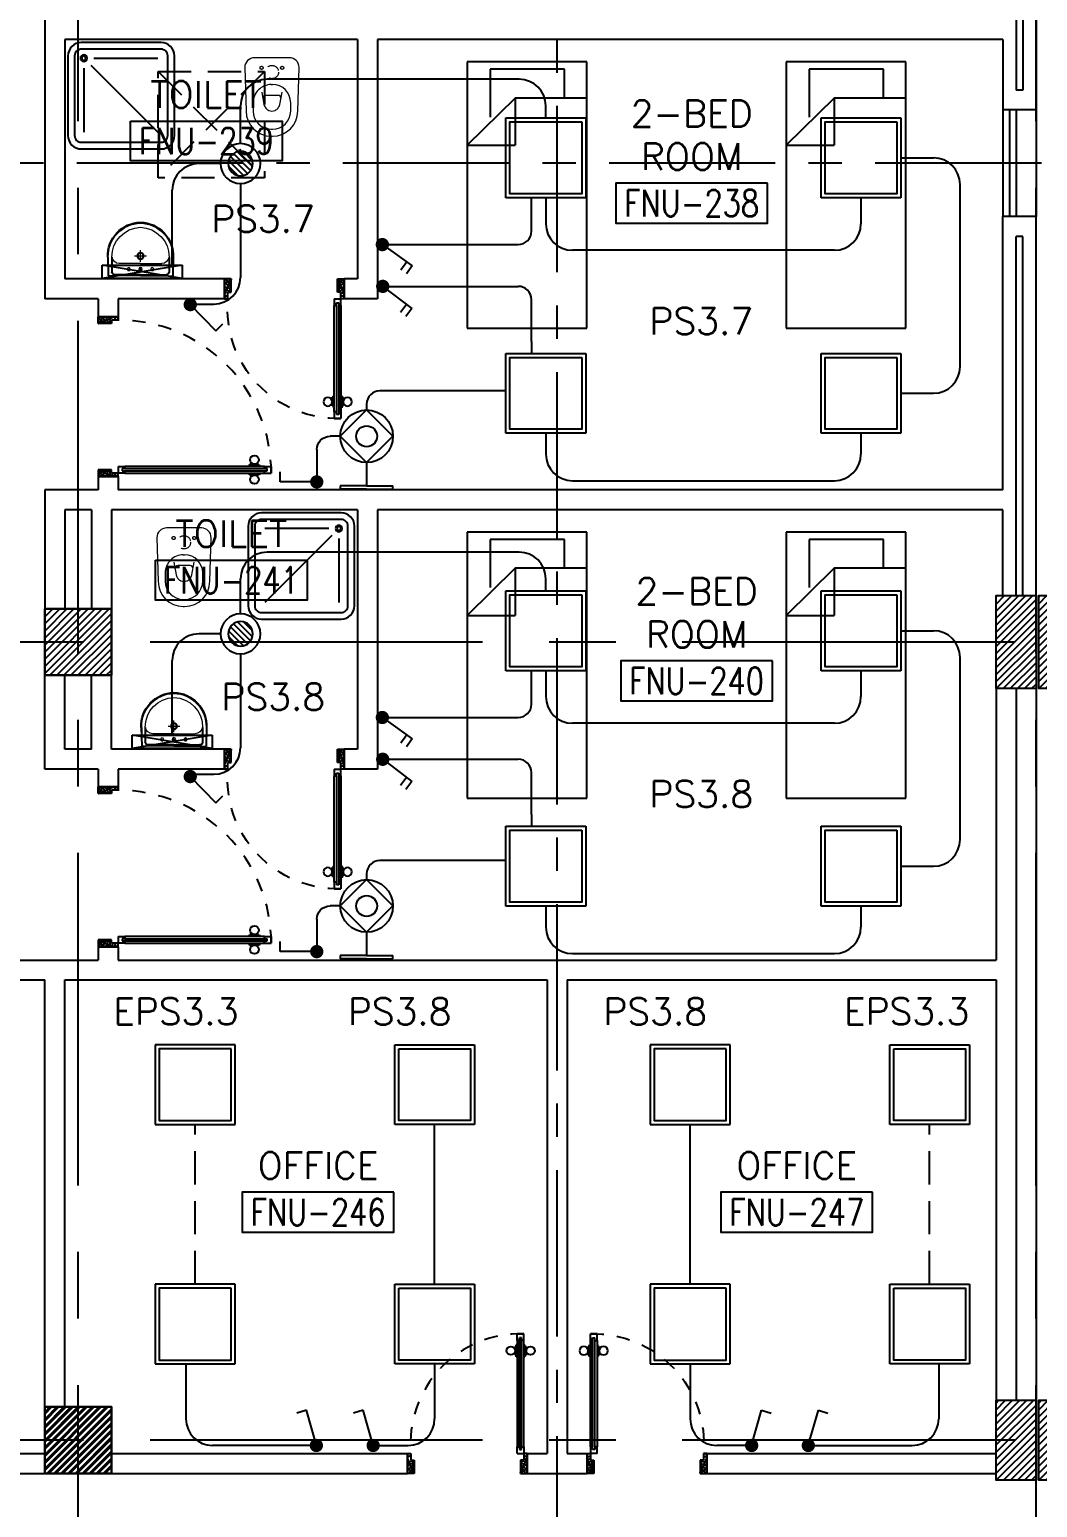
# Model space of a CAD drawing. Extents: x 0 to 92.9, y -1.3 to 78.2.
# Drawn here: x 32.84 to 40.41, y 36.25 to 47.36 of the extents above; entities that cross this region are included whole.
import ezdxf
from ezdxf.enums import TextEntityAlignment as Align

# ---------------------------------------------------------------- set-up
doc = ezdxf.new("R2010")
doc.units = 0
doc.header["$MEASUREMENT"] = 0
for name, pattern in [('CENTER', [2, 1.25, -0.25, 0.25, -0.25]), ('CENTERX2', [4, 2.5, -0.5, 0.5, -0.5]), ('DASHED', [0.75, 0.5, -0.25]), ('HIDDEN', [0.375, 0.25, -0.125]), ('HIDDEN2', [0.1875, 0.125, -0.0625])]:
    doc.linetypes.add(name, pattern=pattern)
doc.layers.get('0').update_dxf_attribs({"color": 11, "linetype": 'CONTINUOUS'})
for name, color, linetype in [('AXES', 11, 'CENTERX2'), ('AXES1', 11, 'CENTER'), ('COL', 11, 'CONTINUOUS'), ('DOOR', 11, 'CONTINUOUS'), ('E-CLINE', 2, 'CONTINUOUS'), ('E-HLINE', 2, 'HIDDEN'), ('E-LEGEND', 3, 'CONTINUOUS'), ('E-LITE', 4, 'CONTINUOUS'), ('E-SWITCH', 4, 'CONTINUOUS'), ('E-SWITCHS', 4, 'CONTINUOUS'), ('E-TEXT', 4, 'CONTINUOUS'), ('EJ', 11, 'CONTINUOUS'), ('FIX', 11, 'CONTINUOUS'), ('FUR', 11, 'CONTINUOUS'), ('HAT', 11, 'CONTINUOUS'), ('INSUL', 11, 'CONTINUOUS'), ('RM-BOX', 11, 'CONTINUOUS'), ('RM-NAME', 11, 'CONTINUOUS'), ('RM-NO', 11, 'CONTINUOUS'), ('SHAFT', 11, 'CONTINUOUS'), ('WALL', 11, 'CONTINUOUS'), ('WIN', 11, 'CONTINUOUS')]:
    doc.layers.add(name, color=color, linetype=linetype)
doc.styles.add('ROMANS', font='ROMANS.shx', dxfattribs={"width": 0.6})

# ---------------------------------------------------------------- blocks, each defined once
blk = doc.blocks.new('L42')
at = {"layer": 'E-LITE'}
for p, q in [((0.3, 0.3), (-0.3, 0.3)), ((-0.3, 0.3), (-0.3, -0.3)), ((0.3, -0.3), (0.3, 0.3)), ((-0.3, -0.3), (0.3, -0.3))]:
    blk.add_line(p, q, dxfattribs=at)
at = {"layer": 'E-LITE', "color": 8}
blk.add_lwpolyline([(-0.27, 0.27), (-0.27, -0.27), (0.27, -0.27), (0.27, 0.27)], close=True, dxfattribs=at)
blk = doc.blocks.new('2G1W')
for p, q in [((0, 0), (0.55, 0)), ((0.45, 0), (0.45, -0.15)), ((0.55, 0), (0.55, -0.15))]:
    blk.add_line(p, q)
at = {"const_width": 0.1}
blk.add_lwpolyline([(-0.05, 0, 1), (0.05, 0, 1)], format="xyb", close=True, dxfattribs=at)
blk = doc.blocks.new('1G1W')
for p, q in [((0, 0), (0.55, 0)), ((0.55, 0), (0.55, -0.15))]:
    blk.add_line(p, q)
at = {"const_width": 0.1}
blk.add_lwpolyline([(-0.05, 0, 1), (0.05, 0, 1)], format="xyb", close=True, dxfattribs=at)
blk = doc.blocks.new('MR20')
at = {"layer": 'E-LITE'}
for p, q in [((-300, 100), (-300, 0)), ((-300, 100), (-300, 0)), ((-300, 0), (300, 0)), ((-300, 0), (300, 0)), ((-300, 0), (300, 0)), ((-300, 0), (-300, 0)), ((300, 0), (300, 100)), ((300, 0), (300, 100)), ((300, 0), (300, 0))]:
    blk.add_line(p, q, dxfattribs=at)
at = {"layer": 'E-LITE', "color": 3}
blk.add_line((300, 100), (-300, 100), dxfattribs=at)
at = {"layer": 'E-LITE', "color": 8}
for p, q in [((300, 0), (-300, 100)), ((300, 100), (-300, 0))]:
    blk.add_line(p, q, dxfattribs=at)
blk = doc.blocks.new('*X49')
at = {"color": 0}
for p, q in [((21548.527, 18540.142), (21548.801, 18540.415)), ((21548.529, 18539.966), (21548.977, 18540.414)), ((21548.584, 18539.845), (21549.098, 18540.359)), ((21548.672, 18539.756), (21549.187, 18540.271)), ((21548.793, 18539.7), (21549.243, 18540.15)), ((21548.966, 18539.696), (21549.246, 18539.977))]:
    blk.add_line(p, q, dxfattribs=at)
blk = doc.blocks.new('SPOT')
at = {"layer": 'E-LITE'}
for radius in [0.6, 0.369]:
    blk.add_circle((0, 0), radius, dxfattribs=at)
at = {"layer": 'E-LITE', "color": 8}
blk.add_blockref('*X49', (-21548.886, -18540.056), dxfattribs=at)
blk = doc.blocks.new('*X63')
at = {"color": 0}
for p, q in [((203889, 149530), (204349, 149990)), ((203889, 149583), (204296, 149990)), ((203889, 149636), (204243, 149990)), ((203889, 149689), (204189, 149990)), ((203889, 149742), (204136, 149990)), ((203889, 149795), (204083, 149990)), ((203889, 149848), (204030, 149990)), ((203889, 149901), (203977, 149990)), ((203889, 149954), (203924, 149990)), ((203902, 149490), (204389, 149977)), ((203955, 149490), (204389, 149924)), ((204008, 149490), (204389, 149871)), ((204061, 149490), (204389, 149818)), ((204114, 149490), (204389, 149765)), ((204167, 149490), (204389, 149712)), ((204220, 149490), (204389, 149658)), ((204273, 149490), (204389, 149605)), ((204326, 149490), (204389, 149552)), ((204379, 149490), (204389, 149499))]:
    blk.add_line(p, q, dxfattribs=at)
blk = doc.blocks.new('COL50')
at = {"layer": 'COL'}
blk.add_lwpolyline([(-250, 250), (-250, -250), (250, -250), (250, 250)], close=True, dxfattribs=at)
blk = doc.blocks.new('*X75')
at = {"color": 0}
for p, q in [((245929, 149515), (246404, 149990)), ((245929, 149568), (246351, 149990)), ((245929, 149621), (246298, 149990)), ((245929, 149674), (246245, 149990)), ((245929, 149727), (246192, 149990)), ((245929, 149780), (246139, 149990)), ((245929, 149833), (246086, 149990)), ((245929, 149886), (246033, 149990)), ((245929, 149939), (245979, 149990)), ((245957, 149490), (246429, 149962)), ((246010, 149490), (246429, 149908)), ((246063, 149490), (246429, 149855)), ((246116, 149490), (246429, 149802)), ((246169, 149490), (246429, 149749)), ((246222, 149490), (246429, 149696)), ((246275, 149490), (246429, 149643)), ((246328, 149490), (246429, 149590)), ((246381, 149490), (246429, 149537))]:
    blk.add_line(p, q, dxfattribs=at)
blk = doc.blocks.new('RM1')
at = {"layer": 'RM-BOX'}
blk.add_lwpolyline([(570, -200), (-570, -200), (-570, -500), (570, -500)], close=True, dxfattribs=at)
at = {"layer": 'RM-NAME', "style": 'ROMANS'}
for tag, p in [('ROOMNAME1', (0, 324)), ('ROOMNAME2', (0, 0))]:
    blk.add_attdef(tag, text='', height=200, dxfattribs=at).set_placement(p, align=Align.MIDDLE)
at = {"layer": 'RM-NO', "style": 'ROMANS', "width": 0.8}
blk.add_attdef('ROOMNO', text='', height=200, dxfattribs=at).set_placement((0, -350), align=Align.MIDDLE)
blk = doc.blocks.new('*X74')
at = {"color": 0}
for p, q in [((245929, 155507), (246411, 155990)), ((245929, 155560), (246358, 155990)), ((245929, 155613), (246305, 155990)), ((245929, 155666), (246252, 155990)), ((245929, 155719), (246199, 155990)), ((245929, 155772), (246146, 155990)), ((245929, 155825), (246093, 155990)), ((245929, 155879), (246040, 155990)), ((245929, 155932), (245987, 155990)), ((245964, 155490), (246429, 155954)), ((246017, 155490), (246429, 155901)), ((246070, 155490), (246429, 155848)), ((246123, 155490), (246429, 155795)), ((246176, 155490), (246429, 155742)), ((246229, 155490), (246429, 155689)), ((246282, 155490), (246429, 155636)), ((246335, 155490), (246429, 155583)), ((246388, 155490), (246429, 155530))]:
    blk.add_line(p, q, dxfattribs=at)
blk = doc.blocks.new('DOOR100')
at = {"layer": 'DOOR', "color": 0, "linetype": 'ByBlock'}
for p, q in [((-76, 1251), (-76, 1301)), ((-76, 1301), (-26, 1301)), ((-26, 1301), (-76, 1301)), ((-59, 1251), (-76, 1251)), ((-59, 1251), (-59, 1271)), ((-43, 1271), (-59, 1271)), ((-43, 1251), (-43, 1271)), ((-26, 1251), (-43, 1251)), ((-26, 1251), (-26, 1301)), ((-92, 1206), (-92, 1141)), ((-83, 1206), (-92, 1206)), ((-83, 1141), (-92, 1141)), ((-83, 1129), (-83, 1219)), ((-76, 1219), (-83, 1219)), ((-83, 1206), (-83, 1141)), ((-76, 1129), (-83, 1129)), ((-26, 1219), (-19, 1219)), ((-26, 1129), (-19, 1129)), ((-19, 1129), (-19, 1219)), ((-19, 1206), (-19, 1141)), ((-19, 1206), (-10, 1206)), ((-19, 1141), (-10, 1141)), ((-10, 1206), (-10, 1141)), ((-1201, 0), (-1201, 150)), ((-1201, 150), (-1176, 150)), ((-1201, 150), (-1201, 0)), ((-1176, 150), (-1176, 100)), ((-76, 200), (-59, 200)), ((-76, 150), (-76, 200)), ((-76, 150), (-26, 150)), ((-59, 200), (-59, 180)), ((-59, 180), (-43, 180)), ((-43, 200), (-26, 200)), ((-43, 180), (-43, 200)), ((-26, 200), (-26, 150)), ((-1, 150), (-26, 150)), ((-26, 150), (-26, 100)), ((-1, 150), (-1, 0)), ((-1151, 0), (-1201, 0)), ((-1176, 100), (-1151, 100)), ((-1151, 100), (-1151, 0)), ((-51, 100), (-51, 0)), ((-26, 100), (-51, 100)), ((-51, 0), (-1, 0))]:
    blk.add_line(p, q, dxfattribs=at)
at = {"layer": 'DOOR', "linetype": 'ByBlock'}
for p, q in [((-76, 1251), (-76, 200)), ((-59, 200), (-59, 1251)), ((-43, 200), (-43, 1251)), ((-26, 200), (-26, 1251))]:
    blk.add_line(p, q, dxfattribs=at)
at = {"layer": 'DOOR', "color": 9, "linetype": 'ByBlock'}
for p, q in [((-1151, 0), (-1201, 114)), ((-51, 0), (-1, 114)), ((-1151, 0), (-1201, 40)), ((-1151, 0), (-1164, 100)), ((-51, 0), (-38, 100)), ((-51, 0), (-1, 40))]:
    blk.add_line(p, q, dxfattribs=at)
at = {"layer": 'DOOR', "color": 0, "linetype": 'ByBlock'}
for centre in [(-125, 1174), (22, 1174)]:
    blk.add_circle(centre, 32.4, dxfattribs=at)
at = {"layer": 'DOOR', "linetype": 'HIDDEN', "ltscale": 0.5}
blk.add_arc((-27, 152), 1149, 89.961, 180.0931, dxfattribs=at)
at = {"layer": 'DOOR', "color": 9, "linetype": 'ByBlock'}
for centre, radius, start, end in [((-1151, 0), 154, 103.7142, 108.8947), ((-1151, 0), 134, 100.72, 111.8402), ((-51, 0), 134, 68.1598, 79.28), ((-51, 0), 114, 64.0838, 77.3774), ((-51, 0), 154, 71.1053, 76.2858), ((-1151, 0), 94.4, 90, 121.9818), ((-1151, 0), 74.4, 90, 132.2236), ((-1151, 0), 54.4, 90, 156.7926), ((-1151, 0), 34.4, 90, 180), ((-1151, 0), 14.4, 90, 180), ((-51, 0), 94.4, 58.0182, 90), ((-51, 0), 74.4, 47.7764, 90), ((-51, 0), 54.4, 23.2074, 90), ((-51, 0), 34.4, 0, 90), ((-51, 0), 14.4, 0, 90)]:
    blk.add_arc(centre, radius, start, end, dxfattribs=at)
blk = doc.blocks.new('DOOR90')
at = {"layer": 'DOOR', "linetype": 'ByBlock'}
for p, q in [((0, 0), (-150, 0)), ((-200, -25), (-1000, -25)), ((-200, -42), (-1000, -42)), ((-200, -58), (-1000, -58)), ((-1000, -75), (-200, -75))]:
    blk.add_line(p, q, dxfattribs=at)
at = {"layer": 'DOOR', "color": 0, "linetype": 'ByBlock'}
for p, q in [((-150, 0), (-150, -25)), ((-150, 0), (0, 0)), ((0, -50), (0, 0)), ((-1050, -25), (-1050, -75)), ((-1050, -75), (-1050, -25)), ((-1000, -25), (-1050, -25)), ((-1000, -75), (-1050, -75)), ((-1020, -42), (-1020, -58)), ((-1000, -42), (-1020, -42)), ((-1000, -58), (-1020, -58)), ((-1000, -25), (-1000, -42)), ((-1000, -58), (-1000, -75)), ((-968, -25), (-968, -18)), ((-878, -18), (-968, -18)), ((-968, -75), (-968, -82)), ((-878, -82), (-968, -82)), ((-955, -18), (-955, -9)), ((-955, -9), (-890, -9)), ((-955, -18), (-890, -18)), ((-955, -82), (-955, -91)), ((-955, -82), (-890, -82)), ((-955, -91), (-890, -91)), ((-890, -18), (-890, -9)), ((-890, -82), (-890, -91)), ((-878, -25), (-878, -18)), ((-878, -75), (-878, -82)), ((-200, -42), (-200, -25)), ((-200, -25), (-150, -25)), ((-180, -42), (-200, -42)), ((-200, -75), (-200, -58)), ((-200, -58), (-180, -58)), ((-150, -75), (-200, -75)), ((-180, -58), (-180, -42)), ((-150, -75), (-150, -25)), ((-150, -25), (-100, -25)), ((-100, -25), (-100, -50)), ((-100, -50), (0, -50)), ((-150, -900), (-150, -875)), ((-150, -875), (-100, -875)), ((-100, -850), (0, -850)), ((-100, -875), (-100, -850)), ((0, -850), (0, -900)), ((0, -900), (-150, -900)), ((-150, -900), (0, -900))]:
    blk.add_line(p, q, dxfattribs=at)
at = {"layer": 'DOOR', "color": 9, "linetype": 'ByBlock'}
for p, q in [((0, -50), (-114, 0)), ((0, -50), (-40, 0)), ((0, -50), (-100, -37)), ((0, -850), (-114, -900)), ((0, -850), (-100, -863)), ((0, -850), (-40, -900))]:
    blk.add_line(p, q, dxfattribs=at)
at = {"layer": 'DOOR', "color": 0, "linetype": 'ByBlock'}
for centre in [(-923, 24), (-923, -124)]:
    blk.add_circle(centre, 32.4, dxfattribs=at)
at = {"layer": 'DOOR', "color": 9, "linetype": 'ByBlock'}
for centre, radius, start, end in [((0, -50), 74.4, 137.7764, 180), ((0, -50), 54.4, 113.2074, 180), ((0, -50), 154, 161.1053, 166.2858), ((0, -50), 134, 158.1598, 169.28), ((0, -50), 114, 154.0838, 167.3774), ((0, -50), 94.4, 148.0182, 180), ((0, -50), 34.4, 90, 180), ((0, -50), 14.4, 90, 180), ((0, -850), 154, 193.7142, 198.8947), ((0, -850), 134, 190.72, 201.8402), ((0, -850), 94.4, 180, 211.9818), ((0, -850), 74.4, 180, 222.2236), ((0, -850), 54.4, 180, 246.7926), ((0, -850), 34.4, 180, 270), ((0, -850), 14.4, 180, 270)]:
    blk.add_arc(centre, radius, start, end, dxfattribs=at)
at = {"layer": 'DOOR', "linetype": 'HIDDEN', "ltscale": 0.5}
blk.add_arc((-222, -50), 828, 178.2701, 275.003, dxfattribs=at)
blk = doc.blocks.new('AH20A')
at = {"layer": 'FUR'}
for p, q in [((0, 0.5), (0, -0.5)), ((1, 0.5), (0, 0.5)), ((0.1358, 0.5), (0.1358, -0.0987)), ((1, -0.5), (1, 0.5)), ((0.1358, 0.3112), (0.0277, 0.3112)), ((0.0277, 0.3112), (0.0277, -0.3087)), ((0.1358, -0.0987), (0.3125, -0.5)), ((0.1358, -0.0987), (0.3125, -0.0987)), ((0.3125, -0.5), (0.3125, -0.0987)), ((0.0277, -0.3087), (0.2076, -0.3087)), ((0, -0.5), (1, -0.5))]:
    blk.add_line(p, q, dxfattribs=at)
blk = doc.blocks.new('SHR1')
at = {"layer": 'FIX'}
for p, q in [((-196, 196), (-700, 700)), ((-143, 218), (-143, 700)), ((-218, 143), (-700, 143))]:
    blk.add_line(p, q, dxfattribs=at)
for points in [[(-825, 125), (-825, 725, -0.414214), (-725, 825), (-125, 825, -0.414214), (-25, 725), (-25, 125, -0.414214), (-125, 25), (-725, 25, -0.414214)], [(-775, 125), (-775, 725, -0.414214), (-725, 775), (-125, 775, -0.414214), (-75, 725), (-75, 125, -0.414214), (-125, 75), (-725, 75, -0.414214)]]:
    blk.add_lwpolyline(points, format="xyb", close=True, dxfattribs=at)
for radius in [25, 15]:
    blk.add_circle((-143, 143), radius, dxfattribs=at)
blk = doc.blocks.new('WC1')
at = {"layer": 'FIX', "lineweight": 20}
for p, q in [((-210, 204), (-538, 194)), ((-475, 141), (-538, 141)), ((-137, 0), (-137, 131)), ((-727, 5), (-727, -5)), ((-674, 5), (-674, -5)), ((-534, 24), (-540, 0)), ((-540, 0), (-534, -24)), ((-395, 76), (-490, 60)), ((-339, 5), (-339, -5)), ((-137, -131), (-137, 0)), ((-490, -60), (-395, -76)), ((-538, -141), (-475, -141)), ((-538, -194), (-210, -204)), ((-213, -204), (-210, -204))]:
    blk.add_line(p, q, dxfattribs=at)
at = {"layer": 'FIX', "linetype": 'Continuous', "lineweight": 20}
blk.add_line((-420, -47), (-420, 45), dxfattribs=at)
at = {"layer": 'FIX', "linetype": 'HIDDEN2', "lineweight": 20, "ltscale": 0.3}
blk.add_circle((-245, 0), 49.8, dxfattribs=at)
at = {"layer": 'FIX', "linetype": 'HIDDEN', "lineweight": 20, "ltscale": 0.05}
for centre in [(-213, 78), (-213, -77)]:
    blk.add_circle(centre, 11.6, dxfattribs=at)
at = {"layer": 'FIX', "lineweight": 20}
for centre, radius, start, end in [((-538, 5), 189, 90, 180), ((-538, 5), 136, 90, 180), ((-475, 5), 136, 360, 90), ((-210, 131), 73, 360, 90), ((-473, -7), 68.2, 128.9242, 152.8468), ((-464, -18), 82, 108.496, 128.9242), ((-538, -5), 189, 180, 270), ((-538, -5), 136, 180, 270), ((-473, 7), 68.2, 207.1532, 231.0758), ((-464, 18), 82, 231.0758, 251.504), ((-475, -5), 136, 270, 0), ((-210, -131), 73, 270, 0)]:
    blk.add_arc(centre, radius, start, end, dxfattribs=at)
at = {"layer": 'FIX', "linetype": 'Continuous', "lineweight": 20}
for centre, start, end in [((-443, 46), 357.6662, 91.6121), ((-442, -46), 268.3879, 2.3338)]:
    blk.add_arc(centre, 22.3, start, end, dxfattribs=at)
blk = doc.blocks.new('LAV1')
at = {"layer": 'FIX', "linetype": 'DASHED', "lineweight": 20, "ltscale": 0.05}
for p, q in [((0, 170), (0, 270)), ((0, 170), (0, 270)), ((50, 220), (-50, 220))]:
    blk.add_line(p, q, dxfattribs=at)
at = {"layer": 'FIX', "linetype": 'ByBlock', "ltscale": 0.3}
for p, q in [((-280, 210), (-275, 50)), ((-245, 210), (-245, 85)), ((245, 210), (245, 85)), ((280, 210), (275, 50)), ((0, 60), (-220, 60)), ((0, 60), (220, 60))]:
    blk.add_line(p, q, dxfattribs=at)
at = {"layer": 'FIX', "linetype": 'Continuous', "lineweight": 20}
for p, q in [((-275, 210), (-275, 50)), ((0, 155), (-181, 155)), ((0, 155), (181, 155)), ((275, 210), (275, 50)), ((0, 50), (-275, 50)), ((0, 50), (-252, 50)), ((0, 50), (275, 50)), ((0, 50), (252, 50))]:
    blk.add_line(p, q, dxfattribs=at)
at = {"layer": 'FIX', "lineweight": 20}
for p, q in [((16, 107), (-15, 107)), ((0, 92), (0, 123))]:
    blk.add_line(p, q, dxfattribs=at)
for centre, radius in [((0, 220), 29.5), ((0, 220), 22.5), ((0, 107), 15.5)]:
    blk.add_circle(centre, radius, dxfattribs=at)
at = {"layer": 'FIX', "linetype": 'HIDDEN', "lineweight": 20, "ltscale": 0.05}
for centre in [(-100, 107), (100, 107)]:
    blk.add_circle(centre, 12.4, dxfattribs=at)
at = {"layer": 'FIX', "linetype": 'ByBlock', "ltscale": 0.3}
for centre, radius, start, end in [((7, 220), 287, 91.3776, 182.0064), ((-7, 220), 287, 357.9936, 88.6224), ((-220, 85), 24.9, 179.7021, 269.9486), ((220, 85), 24.9, 270.0514, 0.2979)]:
    blk.add_arc(centre, radius, start, end, dxfattribs=at)
at = {"layer": 'FIX', "linetype": 'Continuous', "lineweight": 20}
for centre, radius, start, end in [((8, 217), 283, 91.6988, 181.351), ((8, 212), 253, 91.7328, 180.4884), ((-8, 217), 283, 358.649, 88.3012), ((-8, 212), 253, 359.5116, 88.2672), ((-179, 222), 66.9, 190.2006, 268.0786), ((179, 222), 66.9, 271.9214, 349.7994)]:
    blk.add_arc(centre, radius, start, end, dxfattribs=at)
blk = doc.blocks.new('C5V')
at = {"layer": 'HAT'}
h = blk.add_hatch(dxfattribs=at)
h.set_pattern_fill('ANSI31', color=256, scale=300, style=0)
h.set_pattern_definition([(45, (-249196.182, -54711.005), (-26.5165043, 26.5165043), [])])
h.paths.add_polyline_path([(-20, 600), (-320, 600), (-320, 300), (-20, 300)])
h.paths.add_polyline_path([(-20, 300), (-320, 300), (-320, 0), (-20, 0)])
h = blk.add_hatch(dxfattribs=at)
h.set_pattern_fill('ANSI31', color=256, scale=300, style=0)
h.set_pattern_definition([(45, (-248876.182, -54711.005), (-26.5165043, 26.5165043), [])])
h.paths.add_polyline_path([(300, 600), (0, 600), (0, 300), (300, 300)])
h.paths.add_polyline_path([(300, 300), (0, 300), (0, 0), (300, 0)])
at = {"layer": 'COL'}
for points in [[(-20, 600), (-20, 0), (-320, 0), (-320, 600)], [(300, 600), (300, 0), (0, 0), (0, 600)]]:
    blk.add_lwpolyline(points, close=True, dxfattribs=at)
blk = doc.blocks.new('C11')
at = {"layer": 'HAT'}
h = blk.add_hatch(dxfattribs=at)
h.set_pattern_fill('ANSI31', color=256, scale=300, style=0)
h.set_pattern_definition([(45, (-248556.182, -75061.005), (-26.5165043, 26.5165043), [])])
h.paths.add_polyline_path([(300, 700), (0, 700), (0, 350), (300, 350)])
h.paths.add_polyline_path([(300, 350), (0, 350), (0, 0), (300, 0)])
at = {"layer": 'COL'}
blk.add_lwpolyline([(300, 700), (300, 0), (0, 0), (0, 700)], close=True, dxfattribs=at)
blk = doc.blocks.new('C11D')
at = {"layer": 'COL', "linetype": 'ByBlock'}
for p in [(-320, 0), (0, 0)]:
    blk.add_blockref('C11', p, dxfattribs=at)
blk = doc.blocks.new('NL')
at = {"layer": 'E-LEGEND'}
blk.add_line((0, -193), (25, -193), dxfattribs=at)
at = {"layer": 'E-LITE'}
for p, q in [((0, 5), (0, 203)), ((25, 203), (0, 203)), ((25, 5), (25, 203)), ((0, 5), (0, -193)), ((25, 5), (25, -193))]:
    blk.add_line(p, q, dxfattribs=at)
at = {"layer": 'E-LITE', "color": 2}
blk.add_line((201, 5), (25, 5), dxfattribs=at)
at = {"layer": 'E-LITE', "color": 5}
blk.add_circle((398, 5), 198, dxfattribs=at)
at = {"layer": 'E-SWITCH', "color": 2}
for p, q in [((201, 5), (398, 203)), ((398, 203), (596, 5)), ((398, -193), (201, 5)), ((596, 5), (398, -193))]:
    blk.add_line(p, q, dxfattribs=at)
at = {"layer": 'E-SWITCH'}
blk.add_circle((398, 5), 78.5, dxfattribs=at)

msp = doc.modelspace()

# ---------------------------------------------------------------- linework, layer by layer
at = {"layer": 'AXES'}
for p, q in [((33.203, -1.327), (33.203, 77.486)), ((40.403, -1.327), (40.403, 77.136)), ((92.243, 42.758), (24.203, 42.758)), ((92.243, 36.758), (24.203, 36.758))]:
    msp.add_line(p, q, dxfattribs=at)
at = {"layer": 'AXES1'}
for p, q in [((36.803, 5.538), (36.803, 64.358)), ((82.443, 46.358), (24.203, 46.358))]:
    msp.add_line(p, q, dxfattribs=at)
at = {"layer": 'E-CLINE', "color": 4}
for p, q in [((36.518, 46.989), (34.623, 46.989)), ((34.423, 46.505), (34.423, 46.789)), ((36.718, 46.698), (36.718, 46.789)), ((34.273, 46.355), (34.109, 46.355)), ((39.387, 46.398), (39.632, 46.398)), ((33.909, 45.592), (33.909, 46.155)), ((39.832, 44.828), (39.832, 46.198)), ((36.718, 46.098), (36.718, 45.903)), ((39.087, 46.098), (39.087, 45.903)), ((38.887, 45.703), (36.918, 45.703)), ((36.418, 44.647, -0.858), (35.471, 44.647, -0.858)), ((39.387, 44.628), (39.632, 44.628)), ((35.371, 44.547, -0.858), (35.371, 44.503, -0.858)), ((36.718, 44.328), (36.718, 44.171)), ((39.087, 44.328), (39.087, 44.171)), ((36.918, 43.971), (38.887, 43.971)), ((36.518, 43.434), (34.623, 43.434)), ((34.423, 42.97), (34.423, 43.234)), ((36.718, 43.143), (36.718, 43.234)), ((34.273, 42.82), (34.109, 42.82)), ((39.387, 42.843), (39.632, 42.843)), ((33.909, 42.057), (33.909, 42.62)), ((39.832, 41.273), (39.832, 42.643)), ((36.718, 42.543), (36.718, 42.348)), ((39.087, 42.543), (39.087, 42.348)), ((38.887, 42.148), (36.918, 42.148)), ((36.418, 41.116, -0.858), (35.471, 41.116, -0.858)), ((35.371, 41.016, -0.858), (35.371, 40.972, -0.858)), ((39.387, 41.073), (39.632, 41.073)), ((36.718, 40.773), (36.718, 40.616)), ((39.087, 40.773), (39.087, 40.616)), ((36.918, 40.416), (38.887, 40.416)), ((35.882, 37.931), (35.882, 39.131)), ((37.803, 37.931), (37.803, 39.131))]:
    msp.add_line(p, q, dxfattribs=at)
for centre, radius, start, end in [((34.623, 46.789), 0.2, 90, 180), ((36.518, 46.789), 0.2, 0, 90), ((34.109, 46.155), 0.2, 90, 180), ((39.632, 46.198), 0.2, 0, 90), ((36.918, 45.903), 0.2, 180, 270), ((38.887, 45.903), 0.2, 270, 0), ((39.632, 44.828), 0.2, 270, 0), ((35.471, 44.547, -0.858), 0.1, 90, 180), ((36.918, 44.171), 0.2, 180, 270), ((38.887, 44.171), 0.2, 270, 0), ((34.623, 43.234), 0.2, 90, 180), ((36.518, 43.234), 0.2, 0, 90), ((34.109, 42.62), 0.2, 90, 180), ((39.632, 42.643), 0.2, 0, 90), ((36.918, 42.348), 0.2, 180, 270), ((38.887, 42.348), 0.2, 270, 0), ((39.632, 41.273), 0.2, 270, 0), ((35.471, 41.016, -0.858), 0.1, 90, 180), ((36.918, 40.616), 0.2, 180, 270), ((38.887, 40.616), 0.2, 270, 0)]:
    msp.add_arc(centre, radius, start, end, dxfattribs=at)
at = {"layer": 'E-HLINE', "color": 4}
for p, q in [((34.082, 37.931), (34.082, 39.131)), ((39.603, 37.931), (39.603, 39.131))]:
    msp.add_line(p, q, dxfattribs=at)
at = {"layer": 'E-LITE'}
for p, q in [((35.173, 44.305, -0.858), (35.096, 44.305, -0.858)), ((34.996, 44.205, -0.858), (34.996, 43.962, -0.858)), ((35.173, 40.774, -0.858), (35.096, 40.774, -0.858)), ((34.996, 40.674, -0.858), (34.996, 40.431, -0.858))]:
    msp.add_line(p, q, dxfattribs=at)
at = {"layer": 'E-LITE', "extrusion": (0, 0, -1)}
for centre in [(35.096, 44.205, -0.858), (35.096, 40.674, -0.858)]:
    msp.add_ellipse(centre, major_axis=(0.0707, 0.0707), ratio=1, start_param=3.926991, end_param=5.497787, dxfattribs=at)
at = {"layer": 'E-SWITCH', "color": 4}
for p, q in [((34.423, 46.205), (34.423, 45.499)), ((36.61, 45.846), (36.61, 46.098)), ((35.489, 45.746), (36.51, 45.746)), ((35.492, 45.432), (36.51, 45.432)), ((36.61, 45.018), (36.61, 45.332)), ((34.063, 45.299), (34.223, 45.299)), ((36.61, 45.018), (36.61, 44.928)), ((34.423, 42.67), (34.423, 41.964)), ((36.61, 42.291), (36.61, 42.543)), ((35.489, 42.191), (36.51, 42.191)), ((35.492, 41.877), (36.51, 41.877)), ((36.61, 41.463), (36.61, 41.777)), ((34.063, 41.764), (34.223, 41.764)), ((36.61, 41.463), (36.61, 41.373)), ((34.013, 37.331), (34.013, 36.918)), ((35.882, 37.331), (35.882, 36.918)), ((37.803, 37.331), (37.803, 36.918)), ((39.671, 37.331), (39.671, 36.918)), ((34.918, 36.983), (34.846, 36.962)), ((34.993, 36.718), (34.918, 36.983)), ((35.344, 36.983), (35.272, 36.962)), ((35.42, 36.718), (35.344, 36.983)), ((38.265, 36.718), (38.34, 36.983)), ((38.34, 36.983), (38.412, 36.962)), ((38.691, 36.718), (38.767, 36.983)), ((38.767, 36.983), (38.839, 36.962)), ((34.968, 36.718), (34.213, 36.718)), ((35.42, 36.718), (35.682, 36.718)), ((38.265, 36.718), (38.003, 36.718)), ((38.716, 36.718), (39.471, 36.718))]:
    msp.add_line(p, q, dxfattribs=at)
at = {"layer": 'E-SWITCH', "color": 4, "const_width": 0.05}
for points in [[(34.972, 36.705, -1), (35.014, 36.732, -1)], [(35.399, 36.705, -1), (35.441, 36.732, -1)], [(38.286, 36.705, 1), (38.244, 36.732, 1)], [(38.712, 36.705, 1), (38.67, 36.732, 1)]]:
    msp.add_lwpolyline(points, format="xyb", close=True, dxfattribs=at)
at = {"layer": 'E-SWITCH', "color": 4}
for centre, radius, start, end in [((36.51, 45.846), 0.1, 270, 0), ((34.223, 45.499), 0.2, 270, 0), ((36.51, 45.332), 0.1, 0, 90), ((36.51, 42.291), 0.1, 270, 0), ((34.223, 41.964), 0.2, 270, 0), ((36.51, 41.777), 0.1, 0, 90), ((34.213, 36.918), 0.2, 180, 270), ((35.682, 36.918), 0.2, 270, 0), ((38.003, 36.918), 0.2, 180, 270), ((39.471, 36.918), 0.2, 270, 0)]:
    msp.add_arc(centre, radius, start, end, dxfattribs=at)
at = {"layer": 'EJ'}
for p, q in [((40.403, 42.408), (40.403, 37.058)), ((40.403, 33.408), (40.403, 36.508))]:
    msp.add_line(p, q, dxfattribs=at)
at = {"layer": 'INSUL'}
for p, q in [((40.253, 47.808), (40.253, 46.908)), ((40.303, 47.808), (40.303, 46.908)), ((40.303, 46.908), (40.253, 46.908)), ((40.253, 43.108), (40.253, 45.808)), ((40.303, 45.808), (40.253, 45.808)), ((40.303, 43.108), (40.303, 45.808))]:
    msp.add_line(p, q, dxfattribs=at)
at = {"layer": 'SHAFT', "color": 97, "linetype": 'HIDDEN'}
for p, q in [((33.803, 47.048), (34.603, 46.248)), ((34.603, 47.048), (33.803, 46.248))]:
    msp.add_line(p, q, dxfattribs=at)
msp.add_lwpolyline([(33.803, 47.048), (34.603, 47.048), (34.603, 46.248), (33.803, 46.248)], close=True, dxfattribs=at)
at = {"layer": 'WALL'}
for p, q in [((40.403, 47.958), (40.403, 46.758)), ((35.303, 47.288), (33.103, 47.288)), ((40.153, 47.288), (35.453, 47.288)), ((40.153, 47.288), (40.153, 46.758)), ((40.403, 46.758), (40.153, 46.758)), ((40.403, 45.958), (40.153, 45.958)), ((40.153, 43.903), (40.153, 45.958)), ((40.403, 43.108), (40.403, 45.958)), ((34.303, 45.488), (33.103, 45.488)), ((35.303, 45.488), (35.203, 45.488)), ((33.353, 45.338), (32.953, 45.338)), ((34.303, 45.338), (33.503, 45.338)), ((35.453, 45.338), (35.203, 45.338)), ((33.353, 43.903), (32.953, 43.903)), ((40.153, 43.903), (33.503, 43.903)), ((33.303, 43.753), (33.103, 43.753)), ((35.303, 43.753), (33.453, 43.753)), ((40.153, 43.753), (35.453, 43.753)), ((40.153, 43.108), (40.153, 43.753)), ((32.953, 41.803), (32.953, 42.508)), ((33.103, 41.953), (33.103, 42.508)), ((33.303, 41.953), (33.303, 42.508)), ((33.453, 41.953), (33.453, 42.508)), ((40.103, 42.408), (40.103, 40.368)), ((40.253, 42.408), (40.253, 37.058)), ((33.303, 41.953), (33.103, 41.953)), ((34.303, 41.953), (33.453, 41.953)), ((35.303, 41.953), (35.203, 41.953)), ((33.353, 41.803), (32.953, 41.803)), ((34.303, 41.803), (33.503, 41.803)), ((35.453, 41.803), (35.203, 41.803)), ((31.153, 40.368), (33.353, 40.368)), ((33.503, 40.368), (40.103, 40.368)), ((31.153, 40.218), (32.953, 40.218)), ((32.953, 37.008), (32.953, 40.218)), ((33.103, 37.008), (33.103, 40.218)), ((33.103, 40.218), (36.728, 40.218)), ((36.728, 40.218), (36.728, 36.658)), ((36.878, 40.218), (40.103, 40.218)), ((36.878, 40.218), (36.878, 36.658)), ((37.928, 40.218), (39.253, 40.218)), ((40.103, 40.218), (40.103, 37.058)), ((29.653, 36.658), (32.953, 36.658)), ((33.453, 36.658), (35.678, 36.658)), ((35.678, 36.658), (35.678, 36.508)), ((36.578, 36.658), (36.728, 36.658)), ((36.578, 36.658), (36.578, 36.508)), ((36.878, 36.658), (37.028, 36.658)), ((37.028, 36.658), (37.028, 36.508)), ((37.928, 36.658), (37.928, 36.508)), ((37.928, 36.658), (40.103, 36.658)), ((26.253, 36.508), (32.953, 36.508)), ((33.453, 36.508), (35.678, 36.508)), ((36.578, 36.508), (37.028, 36.508)), ((37.928, 36.508), (40.103, 36.508))]:
    msp.add_line(p, q, dxfattribs=at)
at = {"layer": 'WALL', "linetype": 'ByBlock'}
for p, q in [((32.953, 47.438), (32.953, 45.338)), ((33.103, 47.288), (33.103, 45.488)), ((35.303, 47.288), (35.303, 45.488)), ((35.453, 47.288), (35.453, 45.338)), ((34.303, 45.488), (34.303, 45.338)), ((35.203, 45.488), (35.203, 45.338)), ((33.353, 45.338), (33.353, 45.203)), ((33.503, 45.338), (33.503, 45.203)), ((33.353, 45.203), (33.503, 45.203)), ((33.353, 44.003), (33.353, 43.903)), ((33.353, 44.003), (33.503, 44.003)), ((33.503, 44.003), (33.503, 43.903)), ((32.953, 43.903), (32.953, 43.008)), ((33.103, 43.753), (33.103, 43.008)), ((33.303, 43.753), (33.303, 43.008)), ((33.453, 43.753), (33.453, 43.008)), ((35.303, 43.753), (35.303, 41.953)), ((35.453, 43.753), (35.453, 41.803)), ((34.303, 41.953), (34.303, 41.803)), ((35.203, 41.953), (35.203, 41.803)), ((33.353, 41.803), (33.353, 41.668)), ((33.503, 41.803), (33.503, 41.668)), ((33.353, 41.668), (33.503, 41.668)), ((33.353, 40.468), (33.353, 40.368)), ((33.353, 40.468), (33.503, 40.468)), ((33.503, 40.468), (33.503, 40.368))]:
    msp.add_line(p, q, dxfattribs=at)
at = {"layer": 'WIN'}
for p, q in [((40.153, 46.758), (40.153, 45.958)), ((40.203, 46.758), (40.203, 45.958)), ((40.253, 46.758), (40.253, 45.958)), ((40.403, 46.758), (40.403, 45.958))]:
    msp.add_line(p, q, dxfattribs=at)

# ---------------------------------------------------------------- block references
at = {"layer": 'COL', "yscale": 0.000999999996565748, "zscale": 0.001}
for name, p, xscale in [('C11D', (40.423, 42.408), 0.001000000003841706), ('COL50', (33.203, 42.758), 0.001000000003841706), ('COL50', (33.203, 42.758), -0.001000000003841706), ('COL50', (33.203, 36.758), 0.001000000003841706), ('COL50', (33.203, 36.758), -0.001000000003841706), ('C5V', (40.423, 36.458), 0.001000000003841706)]:
    msp.add_blockref(name, p, dxfattribs=dict(at, xscale=xscale))
at = {"layer": 'DOOR', "color": 0, "linetype": 'ByBlock', "yscale": 0.000999999996565748, "zscale": 0.001}
for name, p, xscale, rotation in [('DOOR90', (35.203, 45.488), -0.000999999996565748, 270), ('DOOR100', (33.353, 44.003), 0.000999999996565748, 270), ('DOOR90', (35.203, 41.953), -0.000999999996565748, 270), ('DOOR100', (33.353, 40.468), 0.000999999996565748, 270), ('DOOR90', (36.578, 36.508), 0.000999999996565748, 270), ('DOOR90', (37.028, 36.508), -0.000999999996565748, 90)]:
    msp.add_blockref(name, p, dxfattribs=dict(at, xscale=xscale, rotation=rotation))
at = {"layer": 'E-LITE', "color": 4, "xscale": -1}
for p in [(36.718, 46.398), (39.087, 46.398), (36.718, 44.628), (39.087, 44.628), (36.718, 42.843), (39.087, 42.843), (36.718, 41.073), (39.087, 41.073)]:
    msp.add_blockref('L42', p, dxfattribs=at)
at = {"layer": 'E-LITE', "color": 4, "xscale": -0.25, "yscale": 0.25, "zscale": 0.25}
for p in [(34.423, 46.355), (34.423, 42.82)]:
    msp.add_blockref('SPOT', p, dxfattribs=at)
at = {"layer": 'E-LITE'}
for name, p, xscale, yscale, zscale, rotation in [('NL', (35.376, 43.907, -0.858), 0.0009999999892897904, 0.0009999999892897904, 0.001, 90), ('1G1W', (34.996, 43.962, -0.858), 0.4999999946448952, 0.4999999946448952, 0.5, 180), ('NL', (35.376, 40.376, -0.858), 0.0009999999892897904, 0.0009999999892897904, 0.001, 90), ('1G1W', (34.996, 40.431, -0.858), 0.4999999946448952, 0.4999999946448952, 0.5, 180)]:
    msp.add_blockref(name, p, dxfattribs=dict(at, xscale=xscale, yscale=yscale, zscale=zscale, rotation=rotation))
at = {"layer": 'E-LITE', "color": 4, "rotation": 270}
for p in [(34.082, 39.431), (37.803, 39.431), (34.082, 37.631), (37.803, 37.631)]:
    msp.add_blockref('L42', p, dxfattribs=at)
at = {"layer": 'E-LITE', "color": 4, "xscale": -1, "rotation": 90}
for p in [(35.882, 39.431), (39.603, 39.431), (35.882, 37.631), (39.603, 37.631)]:
    msp.add_blockref('L42', p, dxfattribs=at)
at = {"layer": 'E-SWITCH', "color": 4, "yscale": 0.5, "zscale": 0.5}
for name, p, xscale, rotation in [('2G1W', (35.489, 45.746), 0.4999999999954823, 324.5013632818716), ('2G1W', (35.492, 45.432), 0.49999999999485, 322.690442406434), ('1G1W', (34.045, 45.295), -0.5000000000102078, 134.3173464043549), ('2G1W', (35.489, 42.191), 0.4999999999954823, 324.5013632818716), ('2G1W', (35.492, 41.877), 0.49999999999485, 322.690442406434), ('1G1W', (34.045, 41.747), -0.5000000000102078, 134.3173464043549)]:
    msp.add_blockref(name, p, dxfattribs=dict(at, xscale=xscale, rotation=rotation))
at = {"layer": 'E-SWITCHS', "color": 4, "xscale": -0.0009999999892897904, "yscale": 0.0009999999892897904, "zscale": 0.001, "rotation": 180}
for p in [(33.683, 45.592), (33.909, 42.057)]:
    msp.add_blockref('MR20', p, dxfattribs=at)
at = {"layer": 'FIX'}
for name, p, xscale, yscale, zscale, rotation in [('WC1', (34.659, 47.288), 0.000999999996565748, 0.000999999996565748, 0.001, 90), ('AH20A', (36.577, 47.119), 2, 0.9000000000014552, 2, 270), ('AH20A', (38.975, 47.119), 2, 0.9000000000014552, 2, 270), ('WC1', (33.998, 43.753), 0.000999999996565748, 0.000999999996565748, 0.001, 90), ('AH20A', (36.577, 43.584), 2, 0.9000000000014552, 2, 270), ('AH20A', (38.975, 43.584), 2, 0.9000000000014552, 2, 270)]:
    msp.add_blockref(name, p, dxfattribs=dict(at, xscale=xscale, yscale=yscale, zscale=zscale, rotation=rotation))
at = {"layer": 'FIX', "xscale": -0.0008800000068731606, "yscale": 0.000879999999597203, "zscale": 0.0008800000000000001}
for p in [(33.671, 45.467), (33.922, 41.932)]:
    msp.add_blockref('LAV1', p, dxfattribs=at)
at = {"layer": 'HAT', "xscale": 0.001000000003841706, "yscale": 0.000999999996565748, "zscale": 0.001}
for name, p in [('*X74', (-212.975, -112.982)), ('*X63', (-170.935, -112.982)), ('*X75', (-212.975, -112.982))]:
    msp.add_blockref(name, p, dxfattribs=at)
at = {"layer": 'RM-NO'}
ref = msp.add_blockref('RM1', (34.165, 46.875), dxfattribs=dict(at, xscale=-0.001000000003841706, yscale=0.000999999996565748, zscale=0.001))
ref.add_attrib('ROOMNO', 'FNU-239', dxfattribs={"height": 0.2, "style": 'ROMANS', "width": 0.8}).set_placement((34.165, 46.525), align=Align.MIDDLE)
ref.add_attrib('ROOMNAME2', 'TOILET', dxfattribs={"layer": 'RM-NAME', "height": 0.2, "style": 'ROMANS'}).set_placement((34.165, 46.875), align=Align.MIDDLE)
at = {"layer": 'RM-NO', "xscale": 0.001000000003841706, "yscale": 0.000999999996565748, "zscale": 0.001}
for p, values in [((37.814, 46.408), {'ROOMNO': 'FNU-238', 'ROOMNAME2': 'ROOM', 'ROOMNAME1': '2-BED'}), ((37.851, 42.816), {'ROOMNO': 'FNU-240', 'ROOMNAME2': 'ROOM', 'ROOMNAME1': '2-BED'}), ((35.006, 38.823), {'ROOMNO': 'FNU-246', 'ROOMNAME2': 'OFFICE'}), ((38.604, 38.823), {'ROOMNO': 'FNU-247', 'ROOMNAME2': 'OFFICE'})]:
    msp.add_blockref('RM1', p, dxfattribs=at).add_auto_attribs(values)
at = {"layer": 'RM-NO'}
ref = msp.add_blockref('RM1', (34.354, 43.573), dxfattribs=dict(at, xscale=-0.001000000003841706, yscale=0.000999999996565748, zscale=0.001))
ref.add_attrib('ROOMNO', 'FNU-241', dxfattribs={"height": 0.2, "style": 'ROMANS', "width": 0.8}).set_placement((34.354, 43.223), align=Align.MIDDLE)
ref.add_attrib('ROOMNAME2', 'TOILET', dxfattribs={"layer": 'RM-NAME', "height": 0.2, "style": 'ROMANS'}).set_placement((34.354, 43.573), align=Align.MIDDLE)
at = {"layer": 'WALL', "yscale": 0.000999999996565748, "zscale": 0.001}
for p, xscale, rotation in [((33.101, 47.29), -0.000999999996565748, 270), ((35.305, 43.755), -0.001000000003841706, 180)]:
    msp.add_blockref('SHR1', p, dxfattribs=dict(at, xscale=xscale, rotation=rotation))

# ---------------------------------------------------------------- texts
at = {"layer": 'E-TEXT', "color": 4, "style": 'ROMANS'}
for s, p in [(' PS3.7', (34.065, 45.839)), (' PS3.7', (37.359, 45.071)), (' PS3.8', (34.142, 42.246)), (' PS3.8', (37.359, 41.516)), (' EPS3.3', (33.328, 39.882)), (' PS3.8', (35.092, 39.881)), (' PS3.8', (37.013, 39.881)), (' EPS3.3', (38.821, 39.882))]:
    msp.add_text(s, height=0.2, dxfattribs=at).set_placement(p)

doc.saveas('drawing.dxf')
